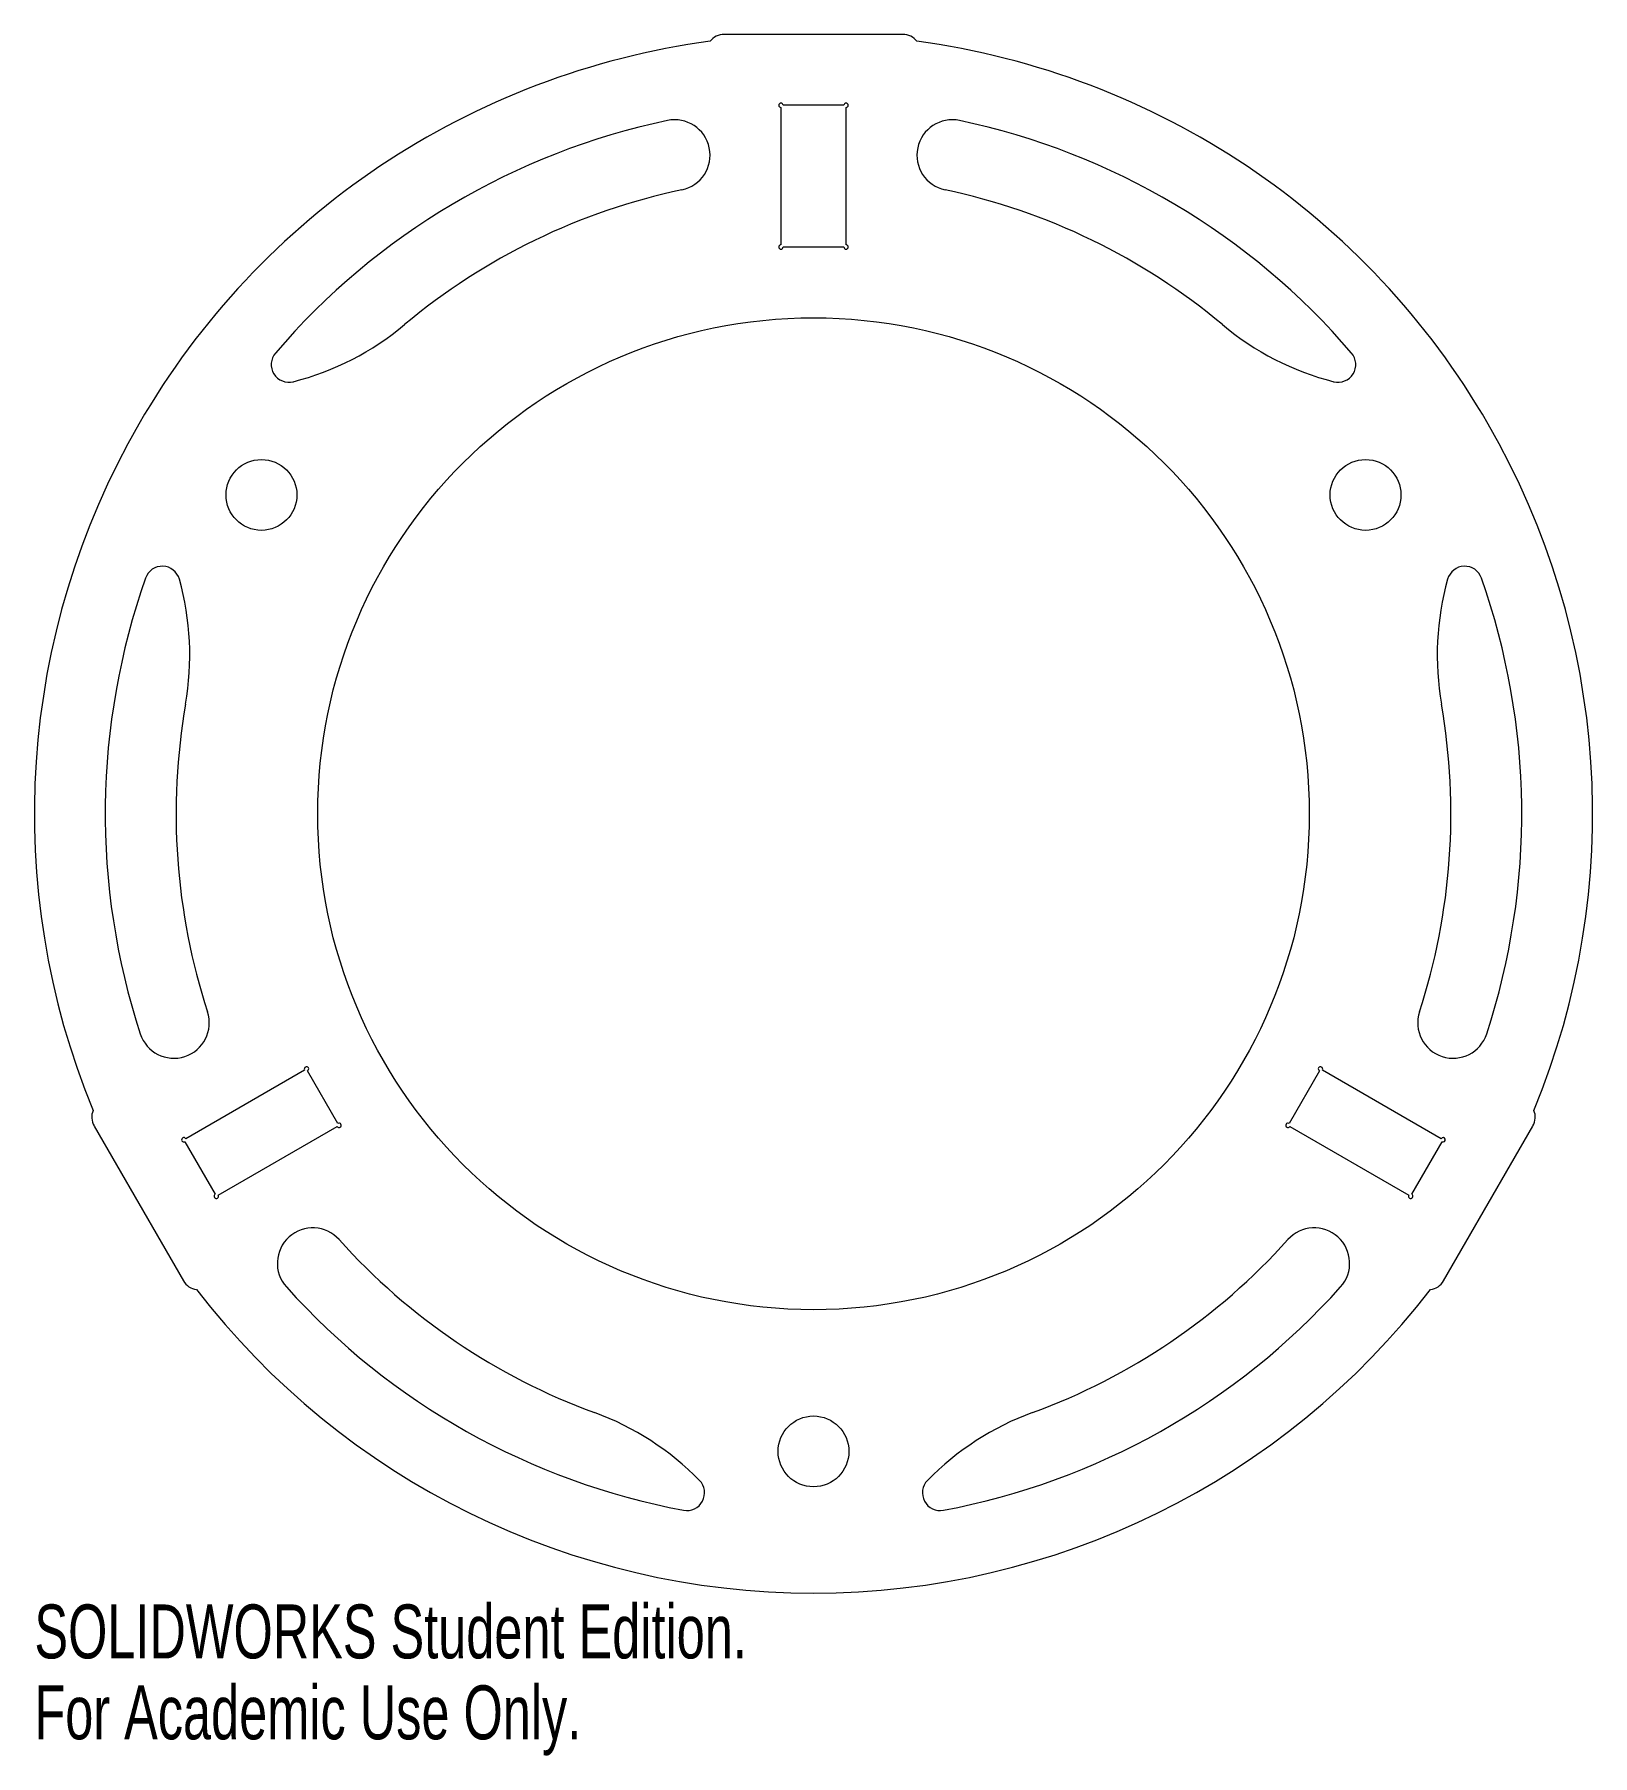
# Model space of a CAD drawing. Header units: inches. Extents: x -2.75 to 2.75, y -3.32 to 2.75.
import ezdxf

# ---------------------------------------------------------------- set-up
doc = ezdxf.new("R2010")
doc.units = ezdxf.units.IN
doc.header["$MEASUREMENT"] = 0
doc.styles.add('SLDTEXTSTYLE0', font='TXT', dxfattribs={"width": 0.7})

msp = doc.modelspace()

# ---------------------------------------------------------------- linework, layer by layer
at = {"color": 7, "linetype": 'Continuous', "lineweight": 15}
for p, q in [((0.3155, 2.75), (-0.3155, 2.75)), ((-0.115, 2.4922), (-0.115, 2.0078)), ((0.1072, 2.5), (-0.1072, 2.5)), ((0.115, 2.0078), (0.115, 2.4922)), ((-0.1072, 2), (0.1072, 2)), ((-1.7963, -0.9043), (-2.2158, -1.1465)), ((-1.6785, -1.0928), (-1.7856, -0.9072)), ((1.7856, -0.9072), (1.6785, -1.0928)), ((2.2158, -1.1465), (1.7963, -0.9043)), ((-2.5393, -1.1018), (-2.2238, -1.6482)), ((-2.1008, -1.3457), (-1.6813, -1.1035)), ((1.6813, -1.1035), (2.1008, -1.3457)), ((2.2238, -1.6482), (2.5393, -1.1018)), ((-2.2187, -1.1572), (-2.1115, -1.3428)), ((2.1115, -1.3428), (2.2187, -1.1572))]:
    msp.add_line(p, q, dxfattribs=at)
for centre, radius in [((0, 0), 1.75), ((-1.9486, 1.125), 0.125), ((1.9486, 1.125), 0.125), ((0, -2.25), 0.125)]:
    msp.add_circle(centre, radius, dxfattribs=at)
for centre, radius, start, end in [((-0.3155, 2.6875), 0.0625, 90, 142.35883), ((0.3155, 2.6875), 0.0625, 37.64117, 90), ((0, 0), 2.75, 97.62722, 202.37278), ((0, 0), 2.75, 337.62722, 82.37278), ((-0.115, 2.5), 0.00781, 0, 270), ((0.115, 2.5), 0.00781, 270, 180), ((0, 0), 2.5, 101.90653, 139.43338), ((-0.49, 2.3239), 0.125, 281.90653, 101.90653), ((0.49, 2.3239), 0.125, 78.09347, 258.09347), ((0, 0), 2.5, 40.56662, 78.09347), ((0, 0), 2.25, 101.90653, 129.90139), ((0, 0), 2.25, 50.09861, 78.09347), ((-0.115, 2), 0.00781, 90, 0), ((0.115, 2), 0.00781, 180, 90), ((-2.0848, 2.4932), 1, 284.39857, 309.90139), ((2.0848, 2.4932), 1, 230.09861, 255.60143), ((-1.8516, 1.5852), 0.0625, 139.43338, 284.39857), ((1.8516, 1.5852), 0.0625, 255.60143, 40.56662), ((-2.2986, 0.811), 0.0625, 15.60143, 160.56662), ((2.2986, 0.811), 0.0625, 19.43338, 164.39857), ((0, 0), 2.5, 160.56662, 198.09347), ((-3.2016, 0.5588), 1, 350.09861, 15.60143), ((3.2016, 0.5588), 1, 164.39857, 189.90139), ((0, 0), 2.5, 341.90653, 19.43338), ((0, 0), 2.25, 170.09861, 198.09347), ((0, 0), 2.25, 341.90653, 9.90139), ((-2.2576, -0.7376), 0.125, 198.09347, 18.09347), ((2.2576, -0.7376), 0.125, 161.90653, 341.90653), ((-1.7896, -0.9004), 0.00781, 300, 210), ((1.7896, -0.9004), 0.00781, 330, 240), ((-2.4852, -1.0705), 0.0625, 157.64117, 210), ((-1.6746, -1.0996), 0.00781, 210, 120), ((1.6746, -1.0996), 0.00781, 60, 330), ((2.4852, -1.0705), 0.0625, 330, 22.35883), ((-2.2226, -1.1504), 0.00781, 30, 300), ((2.2226, -1.1504), 0.00781, 240, 150), ((-2.1076, -1.3496), 0.00781, 120, 30), ((2.1076, -1.3496), 0.00781, 150, 60), ((-1.7676, -1.5863), 0.125, 41.90653, 221.90653), ((0, 0), 2.25, 221.90653, 249.90139), ((0, 0), 2.25, 290.09861, 318.09347), ((1.7676, -1.5863), 0.125, 318.09347, 138.09347), ((-2.1697, -1.617), 0.0625, 210, 262.35883), ((0, 0), 2.75, 217.62722, 322.37278), ((0, 0), 2.5, 221.90653, 259.43338), ((0, 0), 2.5, 280.56662, 318.09347), ((2.1697, -1.617), 0.0625, 277.64117, 330), ((-1.1168, -3.0521), 1, 44.39857, 69.90139), ((1.1168, -3.0521), 1, 110.09861, 135.60143), ((-0.447, -2.3962), 0.0625, 259.43338, 44.39857), ((0.447, -2.3962), 0.0625, 135.60143, 280.56662)]:
    msp.add_arc(centre, radius, start, end, dxfattribs=at)

# ---------------------------------------------------------------- texts
at = {"color": 7, "linetype": 'Continuous', "char_height": 0.1903, "attachment_point": 1, "style": 'SLDTEXTSTYLE0'}
for s, insert in [('SOLIDWORKS Student Edition.', (-2.75, -2.7901)), ('For Academic Use Only.', (-2.75, -3.0756))]:
    msp.add_mtext(s, dxfattribs=dict(at, insert=insert))

doc.saveas('drawing.dxf')
